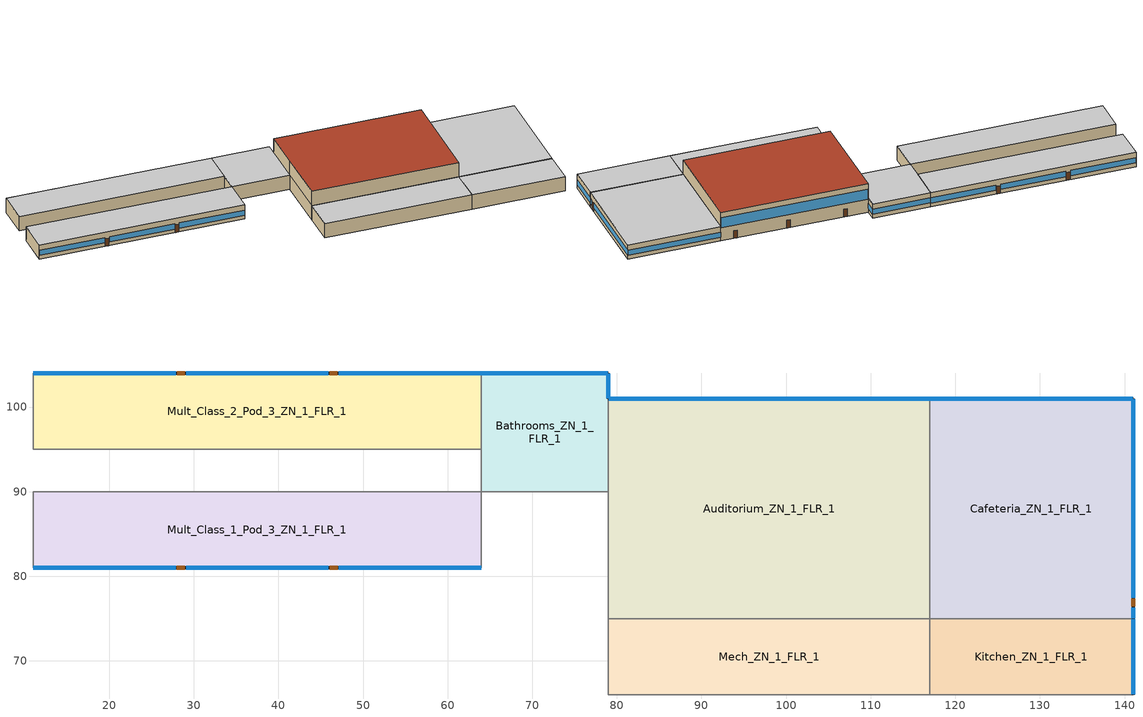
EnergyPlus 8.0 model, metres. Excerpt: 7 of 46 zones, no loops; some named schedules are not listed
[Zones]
Mult_Class_1_Pod_3_ZN_1_FLR_1
 floor ground (ext_slab_6in_with_carpet): 11,90 64,90 64,81 11,81 z0
 wall outside (nonres_ext_wall): 11,81 64,81 z0:4
 wall to Main_Corridor_ZN_1_FLR_1 (int_wall): 64,81 64,90 z0:4
 wall to Corridor_Pod_3_ZN_1_FLR_1 (int_wall): 64,90 11,90 z0:4
 wall to Corner_Class_1_Pod_3_ZN_1_FLR_1 (int_wall): 11,90 11,81 z0:4
 window (Window_U_0.40_SHGC_0.38): 11.05,81 27.87,81 / 29.09,81 45.91,81 / 47.13,81 63.95,81 z1.03:2.5
 door (Swinging Door_con): 28.01,81 28.93,81 / 46.08,81 47,81 z0:2.13
 ceiling to Mult_Class_1_Pod_3_ZN_1_FLR_2 (int_slab_ceiling): 11,81 64,81 64,90 11,90 z4
Mult_Class_2_Pod_3_ZN_1_FLR_1
 floor ground (ext_slab_6in_with_carpet): 11,104 64,104 64,95 11,95 z0
 wall outside (nonres_ext_wall): 64,104 11,104 z0:4
 wall to Corridor_Pod_3_ZN_1_FLR_1 (int_wall): 11,95 64,95 z0:4
 wall to Bathrooms_ZN_1_FLR_1 (int_wall): 64,95 64,104 z0:4
 wall to Corner_Class_2_Pod_3_ZN_1_FLR_1 (int_wall): 11,104 11,95 z0:4
 window (Window_U_0.40_SHGC_0.38): 63.95,104 47.13,104 / 27.87,104 11.05,104 / 45.91,104 29.09,104 z1.03:2.5
 door (Swinging Door_con): 46.96,104 46.05,104 / 28.94,104 28.02,104 z0:2.13
 ceiling to Mult_Class_2_Pod_3_ZN_1_FLR_2 (int_slab_ceiling): 11,95 64,95 64,104 11,104 z4
Bathrooms_ZN_1_FLR_1
 floor ground (ext_slab_6in_with_carpet): 64,104 79,104 79,90 64,90 z0
 wall outside (nonres_ext_wall): 79,101 79,104 64,104 z0:4
 wall to Main_Corridor_ZN_1_FLR_1 (int_wall): 64,90 79,90 z0:4
 wall to Auditorium_ZN_1_FLR_1 (nonres_ext_wall): 79,90 79,101 z0:4
 wall to Corridor_Pod_3_ZN_1_FLR_1 (int_wall): 64,95 64,90 z0:4
 window (Window_U_0.40_SHGC_0.38): 79,101.05 79,103.95 z1.1:2.55; 78.95,104 64.05,104 z1.1:2.51
 ceiling to Bathrooms_ZN_1_FLR_2 (int_slab_ceiling): 64,90 79,90 79,104 64,104 z4
Auditorium_ZN_1_FLR_1
 floor ground (ext_slab_6in_with_carpet): 79,101 117,101 117,75 79,75 z0
 wall outside (nonres_ext_wall): 117,101 79,101 z0:8
 wall to Mech_ZN_1_FLR_1 (int_wall): 79,75 117,75 z0:4
 wall to Cafeteria_ZN_1_FLR_1 (int_wall): 117,75 117,101 z0:4
 wall to Main_Corridor_ZN_1_FLR_1 (nonres_ext_wall): 79,90 79,75 z0:4
 wall to Mech_ZN_1_FLR_2 (int_wall): 79,75 117,75 z4:8
 wall to LIBRARY_MEDIA_CENTER_ZN_1_FLR_2 (int_wall): 117,75 117,101 z4:8
 wall to Main_Corridor_ZN_1_FLR_2 (nonres_ext_wall): 79,90 79,75 z4:8
 wall to Bathrooms_ZN_1_FLR_2 (nonres_ext_wall): 79,101 79,90 z4:8
 window (Window_U_0.40_SHGC_0.38): 116.95,101 79.05,101 z3.7:6.5
 door (Swinging Door_con): 113.7,101 112.78,101 / 100,101 99.09,101 / 85.25,101 84.33,101 z0:2.13
 roof outside (nonres_roof): 79,75 117,75 117,101 79,101 z8
Kitchen_ZN_1_FLR_1
 floor ground (ext_slab_6in_with_carpet): 117,75 141,75 141,66 117,66 z0
 wall outside (nonres_ext_wall): 141,66 141,75 z0:4
 wall to Aux_Gym_ZN_1_FLR_1 (int_wall): 117,66 141,66 z0:4
 wall to Cafeteria_ZN_1_FLR_1 (int_wall): 141,75 117,75 z0:4
 wall to Mech_ZN_1_FLR_1 (int_wall): 117,75 117,66 z0:4
 window (Window_U_0.40_SHGC_0.38): 141,66.05 141,74.95 z1.1:2.52
 ceiling to LIBRARY_MEDIA_CENTER_ZN_1_FLR_2 (int_slab_ceiling): 117,66 141,66 141,75 117,75 z4
Cafeteria_ZN_1_FLR_1
 floor ground (ext_slab_6in_with_carpet): 117,101 141,101 141,75 117,75 z0
 wall outside (nonres_ext_wall): 141,75 141,101 117,101 z0:4
 window (Window_U_0.40_SHGC_0.38): 141,77.49 141,100.95 / 141,75.05 141,76.27 z1.03:2.51; 140.95,101 117.05,101 z1.1:2.51
 door (Swinging Door_con): 141,76.45 141,77.36 z0:2.13
 ceiling to LIBRARY_MEDIA_CENTER_ZN_1_FLR_2 (int_slab_ceiling): 117,75 141,75 141,101 117,101 z4
Mech_ZN_1_FLR_1
 floor ground (ext_slab_6in_with_carpet): 79,75 117,75 117,66 79,66 z0
 wall to Gym_ZN_1_FLR_1 (int_wall): 79,66 117,66 z0:4
 wall to Main_Corridor_ZN_1_FLR_1 (int_wall): 79,75 79,66 z0:4
 ceiling to Mech_ZN_1_FLR_2 (int_slab_ceiling): 79,66 117,66 117,75 79,75 z4
[Building]
Secondary School: North Axis {deg}=0; Terrain=City; Loads Convergence Tolerance Value=0.04; Temperature Convergence Tolerance Value {deltaC}=0.2; Solar Distribution=FullInteriorAndExterior; Maximum Number of Warmup Days=25; Minimum Number of Warmup Days=6
[Site:Location]
Site:Location=Denver-Aurora-Buckley.AFB_CO_USA WMO=724695; Latitude {N+ S-}=39.72; Longitude {W- E+}=-104.75; Time Zone Relative to GMT {GMT+/-}=-7; Elevation {m}=1726
[SizingPeriod:DesignDay] Day of Month=21; Dry-Bulb Temperature Range Modifier Type=DefaultMultipliers; Humidity Condition Type=Wetbulb; Barometric Pressure {Pa}=82237; Rain {Yes/No}=No; Snow on ground {Yes/No}=No; Daylight Savings Time Indicator=No
Name | Month | Day Type | Maximum Dry-Bulb Temperature {C} | Daily Dry-Bulb Temperature Range {C} | Wetbulb at Maximum Dry-Bulb {C} | Wind Speed {m/s} design conditions vs. traditional 6.71 m/s (15 mph) | Wind Direction {Degrees; N=0, S=180} | Solar Model Indicator | Clearness {0.0 to 1.1} | Wind Speed {m/s} design conditions vs. traditional 3.35 m/s (7mph) | ASHRAE Clear Sky Optical Depth for Beam Irradiance (taub) | ASHRAE Clear Sky Optical Depth for Diffuse Irradiance (taud)
Denver-Aurora-Buckley.AFB_CO_USA Ann Htg 99.6% Condns DB | 12 | WinterDesignDay | -17.9 | 0 | -17.9 | 2.5 | 180 | ASHRAEClearSky | 0
Denver-Aurora-Buckley.AFB_CO_USA Ann Clg .4% Condns DB=>MWB | 7 | SummerDesignDay | 33.9 | 14.8 | 15 |  | 30 | ASHRAETau |  | 3.6 | 0.423 | 2.02
[Site:GroundTemperature:BuildingSurface]
20.76, 20.73, 20.73, 20.73, 20.77, 23.02, 23.36, 23.44, 23.48, 21.21, 20.91, 20.82
[Site:WaterMainsTemperature]
Calculation Method=CORRELATION; Annual Average Outdoor Air Temperature {C}=9.95; Maximum Difference In Monthly Average Outdoor Air Temperatures {deltaC}=23.7
[Material:NoMass]
Opaque Door panel_con: MediumRough, 0.475964, 0.9, 0.7, 0.7
CP02 CARPET PAD: VeryRough, 0.21648, 0.9, 0.7, 0.8
Nonres_Roof_Insulation: MediumSmooth, 5.30668, 0.9, 0.7, 0.7
Nonres_Exterior_Wall_Insulation: MediumSmooth, 2.81828, 0.9, 0.7, 0.7
[Construction]
Swinging Door_con: Opaque Door panel_con
InteriorFurnishings: Std Wood 6inch
int_wall: G01 13mm gypsum board, G01 13mm gypsum board
ext_slab_6in_with_carpet: 150mm Normalweight concrete floor, CP02 CARPET PAD
int_slab_ceiling: CP02 CARPET PAD, 100mm Normalweight concrete floor
nonres_roof: F13 Built-up roofing, Nonres_Roof_Insulation, F08 Metal surface
nonres_ext_wall: F07 25mm stucco, G01 16mm gypsum board, Nonres_Exterior_Wall_Insulation, G01 16mm gypsum board
[CONSTRUCTION]
Window_U_0.40_SHGC_0.38, Glass_8652_LayerAvg, Gap_1_W_0_0127, Glass_102_LayerAvg
[Material]
Name | Roughness | Thickness {m} | Conductivity {W/m-K} | Density {kg/m3} | Specific Heat {J/kg-K} | Thermal Absorptance | Solar Absorptance | Visible Absorptance | Absorptance:Thermal | Absorptance:Solar | Absorptance:Visible
Std Wood 6inch | MediumSmooth | 0.15 | 0.12 | 540 | 1210 | 0.9 | 0.7 | 0.7
F07 25mm stucco | Smooth | 0.0254 | 0.72 | 1856 | 840 | 0.9 | 0.7 | 0.7
F08 Metal surface | Smooth | 0.0008 | 45.28 | 7824 | 500
F13 Built-up roofing | Rough | 0.0095 | 0.16 | 1120 | 1460 |  |  |  | 0.9 | 0.77
G01 13mm gypsum board | Smooth | 0.0127 | 0.16 | 800 | 1090 |  |  |  | 0.9 | 0.7 | 0.5
G01 16mm gypsum board | MediumSmooth | 0.0159 | 0.16 | 800 | 1090
100mm Normalweight concrete floor | MediumRough | 0.1016 | 2.31 | 2322 | 832
150mm Normalweight concrete floor | MediumRough | 0.1524 | 2.31 | 2322 | 832
[WindowMaterial:Glazing] Optical Data Type=SpectralAverage; IR Transmittance=0; Front Emissivity=0.84
Name | Layer name : CLEAR_3.DAT | Thickness | Solar Transmittance | Solar Front Reflectance | Solar Back Reflectance | Visible Transmittance | Visible Front Reflectance | Visible Back reflectance | Back Emissivity | Conductivity | Layer name : Low-E 50 CSR.MWF (Window_U_0.41_SHGC_0.38)
 | Glass_102_LayerAvg | 0.003048 | 0.833848 | 0.0747638 | 0.0748545 | 0.89926 | 0.082563 | 0.082564 | 0.84 | 1
 |  | 0.003059 | 0.343691 | 0.298987 | 0.462105 | 0.487937 | 0.209449 | 0.306829 | 0.39 | 0.962 | Glass_8652_LayerAvg
[WindowMaterial:Gas]
gap name - Air=Gap_1_W_0_0127; type=Air; thickness=0.0127
[Zone] Type=1; Multiplier=1; Ceiling Height {m}=4; Floor Area {m2}=autocalculate; Part of Total Floor Area=Yes
Name | Volume {m3}
Mult_Class_1_Pod_3_ZN_1_FLR_1; Mult_Class_2_Pod_3_ZN_1_FLR_1 | 1908
Bathrooms_ZN_1_FLR_1 | 840
Auditorium_ZN_1_FLR_1 | 7904
Kitchen_ZN_1_FLR_1 | 864
Cafeteria_ZN_1_FLR_1 | 2496
Mech_ZN_1_FLR_1 | 1368
[InternalMass] Construction=InteriorFurnishings
Name | Zone | Surface Area {m2}
Mult_Class_1_Pod_3_ZN_1_FLR_1_InternalMass_1 | Mult_Class_1_Pod_3_ZN_1_FLR_1 | 954
Mult_Class_2_Pod_3_ZN_1_FLR_1_InternalMass_1 | Mult_Class_2_Pod_3_ZN_1_FLR_1 | 954
Bathrooms_ZN_1_FLR_1_InternalMass_1 | Bathrooms_ZN_1_FLR_1 | 420
Auditorium_ZN_1_FLR_1_InternalMass_1 | Auditorium_ZN_1_FLR_1 | 1976
Kitchen_ZN_1_FLR_1_InternalMass_1 | Kitchen_ZN_1_FLR_1 | 432
Cafeteria_ZN_1_FLR_1_InternalMass_1 | Cafeteria_ZN_1_FLR_1 | 1248
Mech_ZN_1_FLR_1_InternalMass_1 | Mech_ZN_1_FLR_1 | 684
[People] Fraction Radiant=0.3; Sensible Heat Fraction=AUTOCALCULATE; Activity Level Schedule=ACTIVITY_SCH; Enable ASHRAE 55 Comfort Warnings=No; Mean Radiant Temperature Calculation Type=ZoneAveraged; Work Efficiency Schedule=WORK_EFF_SCH; Clothing Insulation Schedule=CLOTHING_SCH; Air Velocity Schedule=AIR_VELO_SCH; Thermal Comfort Model 1 Type=FANGER
Name | Zone or ZoneList | Number of People Schedule | Number of People Calculation Method | Zone Floor Area per Person {m2/person} | Number of People
Mult_Class_1_Pod_3_ZN_1_FLR_1 | Mult_Class_1_Pod_3_ZN_1_FLR_1 | BLDG_OCC_SCH | Area/Person | 2.654
Mult_Class_2_Pod_3_ZN_1_FLR_1 | Mult_Class_2_Pod_3_ZN_1_FLR_1 | BLDG_OCC_SCH | Area/Person | 2.654
Bathrooms_ZN_1_FLR_1 | Bathrooms_ZN_1_FLR_1 | BLDG_OCC_SCH | People
Auditorium_ZN_1_FLR_1 | Auditorium_ZN_1_FLR_1 | BLDG_OCC_SCH_Auditorium | Area/Person | 0.619
Kitchen_ZN_1_FLR_1 | Kitchen_ZN_1_FLR_1 | BLDG_OCC_SCH | People |  | 35
Cafeteria_ZN_1_FLR_1 | Cafeteria_ZN_1_FLR_1 | BLDG_OCC_SCH_Cafeteria | Area/Person | 0.929
Mech_ZN_1_FLR_1 | Mech_ZN_1_FLR_1 | BLDG_OCC_SCH | People
[Lights] Design Level Calculation Method=Watts/Area; Return Air Fraction=0; Fraction Radiant=0.37; Fraction Visible=0.2; Fraction Replaceable=1; Return Air Fraction Calculated from Plenum Temperature=No
Name | Zone or ZoneList | Schedule | Watts per Zone Floor Area {W/m2}2}
Mult_Class_1_Pod_3_ZN_1_FLR_1_Lights | Mult_Class_1_Pod_3_ZN_1_FLR_1 | BLDG_LIGHT_CLASSROOM_SCH | 9.9028
Mult_Class_2_Pod_3_ZN_1_FLR_1_Lights | Mult_Class_2_Pod_3_ZN_1_FLR_1 | BLDG_LIGHT_CLASSROOM_SCH | 9.9028
Bathrooms_ZN_1_FLR_1_Lights | Bathrooms_ZN_1_FLR_1 | BLDG_LIGHT_BATH_SCH | 9.14932
Auditorium_ZN_1_FLR_1_Lights | Auditorium_ZN_1_FLR_1 | BLDG_LIGHT_SCH | 6.78126
Kitchen_ZN_1_FLR_1_Lights | Kitchen_ZN_1_FLR_1 | BLDG_LIGHT_SCH | 11.4097
Cafeteria_ZN_1_FLR_1_Lights | Cafeteria_ZN_1_FLR_1 | BLDG_LIGHT_SCH | 6.78126
Mech_ZN_1_FLR_1_Lights | Mech_ZN_1_FLR_1 | BLDG_LIGHT_SCH | 10.2257
[ElectricEquipment] Design Level Calculation Method=EquipmentLevel
Name | Zone or ZoneList | Schedule | Design Level {W} | Fraction Latent | Fraction Radiant | Fraction Lost | Design Level {W},
Mult_Class_1_Pod_3_ZN_1_FLR_1_PlugMisc_Equip | Mult_Class_1_Pod_3_ZN_1_FLR_1 | BLDG_EQUIP_SCH | 4770 | 0 | 0.5 | 0
Mult_Class_2_Pod_3_ZN_1_FLR_1_PlugMisc_Equip | Mult_Class_2_Pod_3_ZN_1_FLR_1 | BLDG_EQUIP_SCH | 4770 | 0 | 0.5 | 0
Bathrooms_ZN_1_FLR_1_PlugMisc_Equip | Bathrooms_ZN_1_FLR_1 | BLDG_EQUIP_SCH | 840 | 0 | 0.5 | 0
Auditorium_ZN_1_FLR_1_PlugMisc_Equip | Auditorium_ZN_1_FLR_1 | BLDG_EQUIP_SCH | 4940 | 0 | 0.5 | 0
Kitchen_ZN_1_FLR_1_MiscElec_Equip | Kitchen_ZN_1_FLR_1 | KITCHEN_ELEC_EQUIP_SCH | 47995.2 | 0.25 | 0.3 | 0.2
Kitchen_ZN_1_FLR_1_Reach-in-Freezer | Kitchen_ZN_1_FLR_1 | Always_on | 915 | 0 | 0.25 | 0
Kitchen_ZN_1_FLR_1_Reach-in-Refrigerator | Kitchen_ZN_1_FLR_1 | Always_on | 570 | 0 | 0.25 | 0
Cafeteria_ZN_1_FLR_1_PlugMisc_Equip | Cafeteria_ZN_1_FLR_1 | KITCHEN_ELEC_EQUIP_SCH | 48004.3 | 0 | 0.5 | 0
Mech_ZN_1_FLR_1_PlugMisc_Equip | Mech_ZN_1_FLR_1 | BLDG_EQUIP_SCH | 1368 | 0 | 0.5 | 0
Mech_ZN_1_FLR_1_Elevators_Equip | Mech_ZN_1_FLR_1 | BLDG_ELEVATORS | 32109.9 | 0 | 0.5 | 0
Mech_ZN_1_FLR_1_Elevators_Lights_Fan | Mech_ZN_1_FLR_1 | ELEV_LIGHT_FAN_SCH_ADD_DF |  | 0 | 0.5 | 0 | 125
[GasEquipment]
Kitchen_ZN_1_FLR_1_MiscGas_Equip: Zone or ZoneList=Kitchen_ZN_1_FLR_1; Schedule=KITCHEN_GAS_EQUIP_SCH; Design Level Calculation Method=EquipmentLevel; Design Level {W}=362578; Fraction Latent=0.1; Fraction Radiant=0.2; Fraction Lost=0.7
[Daylighting:Controls] Total Daylighting Reference Points=2; Z-Coordinate of First Reference Point {m}=0.762; Z-Coordinate of Second Reference Point {m}=0.762; Lighting Control Type=2; Maximum Allowable Discomfort Glare Index=22; Minimum Input Power Fraction for Continuous Dimming Control=0.3; Minimum Light Output Fraction for Continuous Dimming Control=0.2; Number of Stepped Control Steps=3; Probability Lighting will be Reset When Needed in Manual Stepped Control=1
Name | X-Coordinate of First Reference Point {m} | Y-Coordinate of First Reference Point {m} | X-Coordinate of Second Reference Point {m} | Y-Coordinate of Second Reference Point {m} | Fraction of Zone Controlled by First Reference Point | Fraction of Zone Controlled by Second Reference Point | Illuminance Setpoint at First Reference Point {lux} | Illuminance Setpoint at Second Reference Point {lux} | Glare Calculation Azimuth Angle of View Direction Clockwise from Zone y-Axis {deg}
Mult_Class_1_Pod_3_ZN_1_FLR_1 | 26.5 | 1.6764 | 26.5 | 3.3528 | 0.28 | 0.28 | 500 | 500 | 180
Mult_Class_2_Pod_3_ZN_1_FLR_1 | 26.5 | 7.3236 | 26.5 | 5.6472 | 0.28 | 0.28 | 500 | 500 | 0
Cafeteria_ZN_1_FLR_1 | 20.6472 | 13 | 12 | 22.6472 | 0.21 | 0.15 | 300 | 300 | 0
Auditorium_ZN_1_FLR_1 | 9.5006 | 21.7328 | 28.5004 | 21.7328 | 0.125 | 0.125 | 375 | 375 | 0
[ZoneInfiltration:DesignFlowRate] Schedule=INFIL_SCH_PNNL; Design Flow Rate Calculation Method=Flow/ExteriorArea; Constant Term Coefficient=0; Temperature Term Coefficient=0; Velocity Term Coefficient=0.224; Velocity Squared Term Coefficient=0
Name | Zone or ZoneList | Flow per Exterior Surface Area {m3/s-m2}
Mult_Class_1_Pod_3_ZN_1_FLR_1_Infiltration | Mult_Class_1_Pod_3_ZN_1_FLR_1 | 0.00056896
Mult_Class_2_Pod_3_ZN_1_FLR_1_Infiltration | Mult_Class_2_Pod_3_ZN_1_FLR_1 | 0.00056896
Bathrooms_ZN_1_FLR_1_Infiltration | Bathrooms_ZN_1_FLR_1 | 0.00056896
Auditorium_ZN_1_FLR_1_Infiltration | Auditorium_ZN_1_FLR_1 | 0.000194015
Kitchen_ZN_1_FLR_1_Infiltration | Kitchen_ZN_1_FLR_1 | 0.00056896
Cafeteria_ZN_1_FLR_1_Infiltration | Cafeteria_ZN_1_FLR_1 | 0.00056896
[Exterior:Lights] Control Option=AstronomicalClock
Name | Schedule | Design Level {W}
Exterior_Lights_a | Exterior_lighting_schedule_a | 441.8
Exterior_Lights_b | Exterior_lighting_schedule_b_2016 | 2994.5
Exterior_Lights_c | Exterior_lighting_schedule_c_2016 | 2973.7
[EnergyManagementSystem:Program]
PSZ4_8_Fan_Control: IF PSZ4_8_Number_of_Stages == 1; Return; ENDIF; IF PSZ4_8_HeatingRTF > 0; SET PSZ4_8_Heating = PSZ4_8_HeatingRTF; SET PSZ4_8_Ven = 1 - PSZ4_8_HeatingRTF; SET PSZ4_8_Eco = 0; SET PSZ4_8_Stage1 = 0; SET PSZ4_8_Stage2 = 0; ELSE; SET PSZ4_8_Heating = 0; SET PSZ4_8_EcoSpeed = PSZ4_8_VenSpeed; IF PSZ4_8_SpeedRatio == 0; IF PSZ4_8_RTF > 0; SET PSZ4_8_Stage1 = PSZ4_8_RTF; SET PSZ4_8_Stage2 = 0; SET PSZ4_8_Ven = 1-PSZ4_8_RTF; SET PSZ4_8_Eco = 0; IF PSZ4_8_OAFlowMass > (PSZ4_8_OADesignMass * PSZ4_8_OASch); SET PSZ4_8_Stage1Speed = 1.0; ENDIF; ELSE; SET PSZ4_8_Stage1 = 0; SET PSZ4_8_Stage2 = 0; IF PSZ4_8_OAFlowMass > (PSZ4_8_OADesignMass * PSZ4_8_OASch); SET PSZ4_8_Eco = 1.0; SET PSZ4_8_Ven = 0; SET PSZ4_8_Exp_DAT = PSZ4_8_DAT_Rqd - (1-PSZ4_8_VenSpeed) * KITCHEN_ZN_1_FLR_1_Temp; SET PSZ4_8_Exp_DAT = PSZ4_8_Exp_DAT/PSZ4_8_VenSpeed; IF OAT_F > PSZ4_8_Exp_DAT; SET PSZ4_8_EcoSpeed = PSZ4_8_Stage2Speed; ENDIF; ELSE; SET PSZ4_8_Eco = 0; SET PSZ4_8_Ven = 1.0; ENDIF; ENDIF; ELSE; SET PSZ4_8_Stage1 = 1- PSZ4_8_SpeedRatio; SET PSZ4_8_Stage2 = PSZ4_8_SpeedRatio; SET PSZ4_8_Ven = 0; SET PSZ4_8_Eco = 0; IF PSZ4_8_OAFlowMass > (PSZ4_8_OADesignMass * PSZ4_8_OASch); SET PSZ4_8_Stage1Speed = 1.0; ENDIF; ENDIF; ENDIF; SET PSZ4_8_FPR = PSZ4_8_Ven * (PSZ4_8_VenSpeed ^ PSZ4_8_FanPwrExponent); SET PSZ4_8_FPR = PSZ4_8_FPR + PSZ4_8_Eco * (PSZ4_8_EcoSpeed ^ PSZ4_8_FanPwrExponent); SET PSZ4_8_FPR_1 = PSZ4_8_Stage1 * (PSZ4_8_Stage1Speed ^ PSZ4_8_FanPwrExponent); SET PSZ4_8_FPR = PSZ4_8_FPR + PSZ4_8_FPR_1; SET PSZ4_8_FPR_2 = PSZ4_8_Stage2 * (PSZ4_8_Stage2Speed ^ PSZ4_8_FanPwrExponent); SET PSZ4_8_FPR = PSZ4_8_FPR + PSZ4_8_FPR_2; SET PSZ4_8_FPR_3 = PSZ4_8_Heating * (PSZ4_8_HeatSpeed ^ PSZ4_8_FanPwrExponent); SET PSZ4_8_FanPwrRatio = PSZ4_8_FPR +  PSZ4_8_FPR_3; SET PSZ4_8_Fan_Pressure = PSZ4_8_Fan_DesignPressure * PSZ4_8_FanPwrRatio
PSZ4_8_Set_Number_of_Stages: SET PSZ4_8_Number_of_Stages =  2
PSZ5_9_Economizer_CTRL_Prog: SET PSZ5_9_Timestep_Econ_Eff = 0.7; SET PSZ5_9_MaxE = 0.7; SET PSZ5_9_DAT_Rqd = (PSZ5_9_DAT_Rqd*1.8) +32; SET OAT_F = (OAT_F*1.8) +32; SET OAwb_F = (OAwb_F*1.8) +32; IF PSZ5_9_OAFlowMass > (PSZ5_9_OADesignMass * PSZ5_9_OASch); SET PSZ5_9_Econo_Active = 1; ELSE; SET PSZ5_9_Econo_Active = 0; ENDIF; SET PSZ5_9_dT_Needed = 75 - PSZ5_9_DAT_Rqd; SET PSZ5_9_Cool_Des_dT = ((98*0.15) + (75*(1-0.15))) - 55; SET PSZ5_9_Cool_Load = PSZ5_9_dT_Needed/ PSZ5_9_Cool_Des_dT; IF PSZ5_9_Cool_Load > 1; SET PSZ5_9_Cool_Load = 1; ELSEIF PSZ5_9_Cool_Load < 0; SET PSZ5_9_Cool_Load = 0; ENDIF; IF PSZ5_9_Econo_Active == 1; SET PSZ5_9_Stage = PSZ5_9_Number_of_Stages; IF PSZ5_9_Stage == 2; IF PSZ5_9_Cool_Load < 0.6; SET PSZ5_9_Timestep_Econ_Eff = PSZ5_9_MaxE; ELSE; SET PSZ5_9_ECO_Eff = 0-2.18919863612305; SET PSZ5_9_ECO_Eff = PSZ5_9_ECO_Eff + (0-0.674461284910428 * PSZ5_9_Cool_Load); SET PSZ5_9_ECO_Eff = PSZ5_9_ECO_Eff + (0.000459106275872404 * (OAT_F^2)); SET PSZ5_9_ECO_Eff = PSZ5_9_ECO_Eff + (0-0.00000484778537945252 * (OAT_F^3)); SET PSZ5_9_ECO_Eff = PSZ5_9_ECO_Eff + (0.182915713033586 * OAwb_F); SET PSZ5_9_ECO_Eff = PSZ5_9_ECO_Eff + (0-0.00382838660261133 * (OAwb_F^2)); SET PSZ5_9_ECO_Eff = PSZ5_9_ECO_Eff + (0.0000255567460240583 * (OAwb_F^3)); SET PSZ5_9_Timestep_Econ_Eff = PSZ5_9_ECO_Eff; ENDIF; ELSE; SET PSZ5_9_ECO_Eff = 2.36337942464462; SET PSZ5_9_ECO_Eff = PSZ5_9_ECO_Eff + (0-0.409939515512619 * PSZ5_9_Cool_Load); SET PSZ5_9_ECO_Eff = PSZ5_9_ECO_Eff + (0-0.0565205596792225 * OAwb_F); SET PSZ5_9_ECO_Eff = PSZ5_9_ECO_Eff + (0-0.0000632612294169389 * (OAT_F^2)); SET PSZ5_9_Timestep_Econ_Eff = PSZ5_9_ECO_Eff + (0.000571724868775081 * (OAwb_F^2)); ENDIF; IF PSZ5_9_Timestep_Econ_Eff > PSZ5_9_MaxE; SET PSZ5_9_Timestep_Econ_Eff = PSZ5_9_MaxE; ELSEIF PSZ5_9_Timestep_Econ_Eff < (PSZ5_9_OADesignMass * PSZ5_9_OASch); SET PSZ5_9_Timestep_Econ_Eff = (PSZ5_9_OADesignMass * PSZ5_9_OASch); ENDIF; ENDIF
